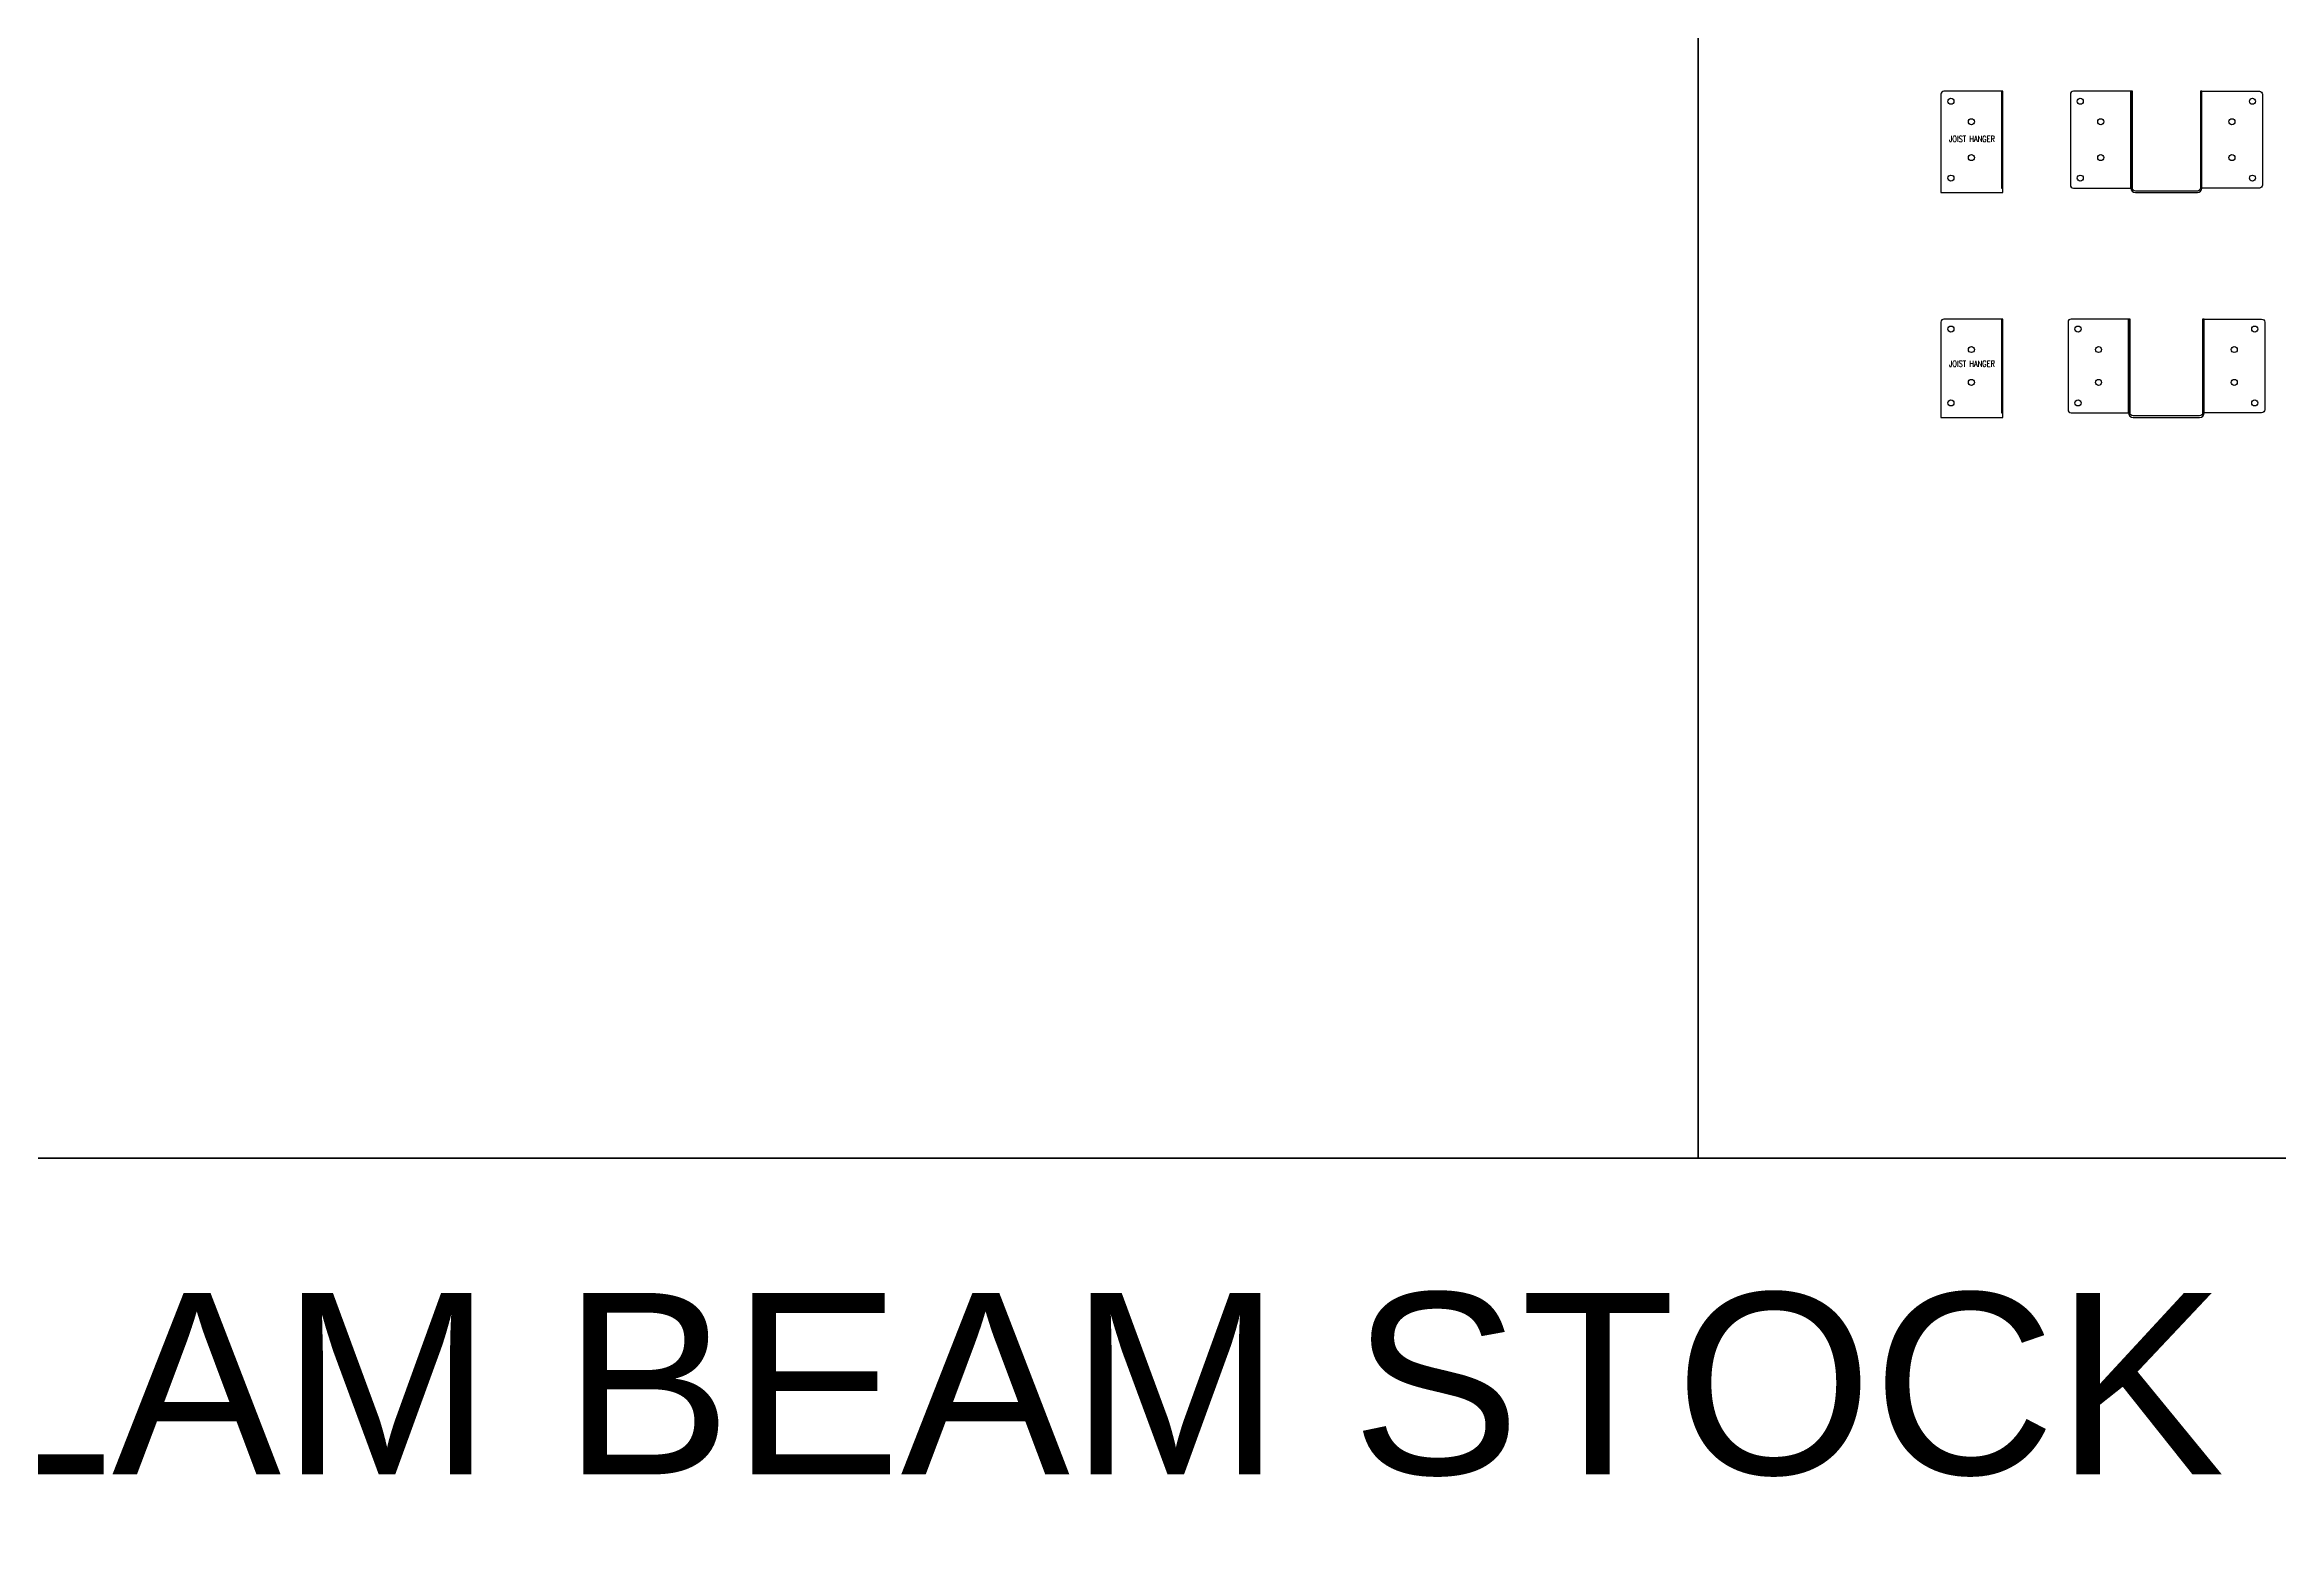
# Model space of a CAD drawing. Header units: millimetres. Extents: x 0 to 23312, y -3206 to 11448.
# Drawn here: x 14608 to 16086, y 7809 to 8801 of the extents above; entities that cross this region are included whole.
import ezdxf

# ---------------------------------------------------------------- set-up
doc = ezdxf.new("R2010")
doc.units = ezdxf.units.MM
doc.header["$LTSCALE"] = 10
for name, color, linetype in [('40 - Detail Outline', 142, 'Continuous'), ('41 - Detail', 7, 'Continuous'), ('44 - Detail Text', 7, 'Continuous')]:
    doc.layers.add(name, color=color, linetype=linetype)
doc.styles.add('1-2', font='romans.shx', dxfattribs={"width": 0.8, "height": 4})
doc.styles.add('1-20', font='romans.shx', dxfattribs={"width": 0.8, "height": 40})

msp = doc.modelspace()

# ---------------------------------------------------------------- linework, layer by layer
at = {"layer": '40 - Detail Outline', "color": 252, "ltscale": 10}
for points in [[(15902.882, 8769.872), (15863.882, 8769.872, 0.41421356), (15861.882, 8767.872), (15861.882, 8702.872), (15902.882, 8702.872)], [(15987.445, 8769.872), (15949.445, 8769.872, 0.41421356), (15947.445, 8767.872), (15947.445, 8707.872, 0.41421356), (15949.445, 8705.872), (15987.445, 8705.872)], [(16033.445, 8769.872), (16033.445, 8705.872, -0.41421356), (16031.445, 8703.872), (15990.445, 8703.872, -0.41421356), (15988.445, 8705.872), (15988.445, 8769.872), (15987.445, 8769.872), (15987.445, 8705.872, 0.41421356), (15990.445, 8702.872), (16031.445, 8702.872, 0.41421356), (16034.445, 8705.872), (16034.445, 8769.872)], [(16034.445, 8769.872), (16072.445, 8769.872, -0.41421356), (16074.445, 8767.872), (16074.445, 8707.872, -0.41421356), (16072.445, 8705.872), (16034.445, 8705.872)], [(15902.882, 8619.219), (15863.882, 8619.219, 0.41421356), (15861.882, 8617.219), (15861.882, 8554.219), (15902.882, 8554.219)], [(15985.945, 8619.219), (15947.945, 8619.219, 0.41421356), (15945.945, 8617.219), (15945.945, 8559.219, 0.41421356), (15947.945, 8557.219), (15985.945, 8557.219)], [(16034.945, 8619.219), (16034.945, 8557.219, -0.41421356), (16032.945, 8555.219), (15988.945, 8555.219, -0.41421356), (15986.945, 8557.219), (15986.945, 8619.219), (15985.945, 8619.219), (15985.945, 8557.219, 0.41421356), (15988.945, 8554.219), (16032.945, 8554.219, 0.41421356), (16035.945, 8557.219), (16035.945, 8619.219)], [(16035.945, 8619.219), (16073.945, 8619.219, -0.41421356), (16075.945, 8617.219), (16075.945, 8559.219, -0.41421356), (16073.945, 8557.219), (16035.945, 8557.219)]]:
    msp.add_lwpolyline(points, format="xyb", close=True, dxfattribs=at)
for points in [[(15902.882, 8705.872), (15902.882, 8769.872), (15901.882, 8769.872), (15901.882, 8705.872)], [(15902.882, 8557.219), (15902.882, 8619.219), (15901.882, 8619.219), (15901.882, 8557.219)]]:
    msp.add_lwpolyline(points, close=True, dxfattribs=at)
for centre in [(15868.457, 8763.297), (15954.02, 8763.297), (16067.87, 8763.297), (15882.011, 8749.742), (15967.574, 8749.742), (16054.316, 8749.742), (15882.011, 8726.001), (15967.574, 8726.001), (16054.316, 8726.001), (15868.457, 8712.446), (15954.02, 8712.446), (16067.87, 8712.446), (15868.457, 8612.644), (15882.011, 8599.09), (15952.52, 8612.644), (15966.074, 8599.09), (16055.816, 8599.09), (16069.37, 8612.644), (15882.011, 8577.348), (15966.074, 8577.348), (16055.816, 8577.348), (15868.457, 8563.794), (15952.52, 8563.794), (16069.37, 8563.794)]:
    msp.add_circle(centre, 2, dxfattribs=at)
at = {"layer": '41 - Detail', "color": 3}
for points in [[(13142.58, 9456.069), (15701.306, 9456.069), (15701.306, 8064.361), (13142.58, 8064.361)], [(15701.306, 9456.069), (18260.032, 9456.069), (18260.032, 8064.361), (15701.306, 8064.361)], [(13142.58, 8064.361), (18742.58, 8064.361), (18742.58, 7764.361), (13142.58, 7764.361)]]:
    msp.add_lwpolyline(points, close=True, dxfattribs=at)

# ---------------------------------------------------------------- texts
at = {"layer": '41 - Detail', "color": 3, "insert": (14922.357, 7914.361), "char_height": 120, "width": 3336.47428, "attachment_point": 5, "style": '1-20'}
msp.add_mtext('\\A1;{\\fArial|b0|i0|c0|p34;\\W1;LAMISELL - GLULAM BEAM STOCK SIZES}', dxfattribs=at)
at = {"layer": '44 - Detail Text', "color": 251, "char_height": 4, "attachment_point": 5, "style": '1-2'}
for insert in [(15882.388, 8738.361), (15882.388, 8589.709)]:
    msp.add_mtext('\\A1;JOIST HANGER', dxfattribs=dict(at, insert=insert))

doc.saveas('drawing.dxf')
